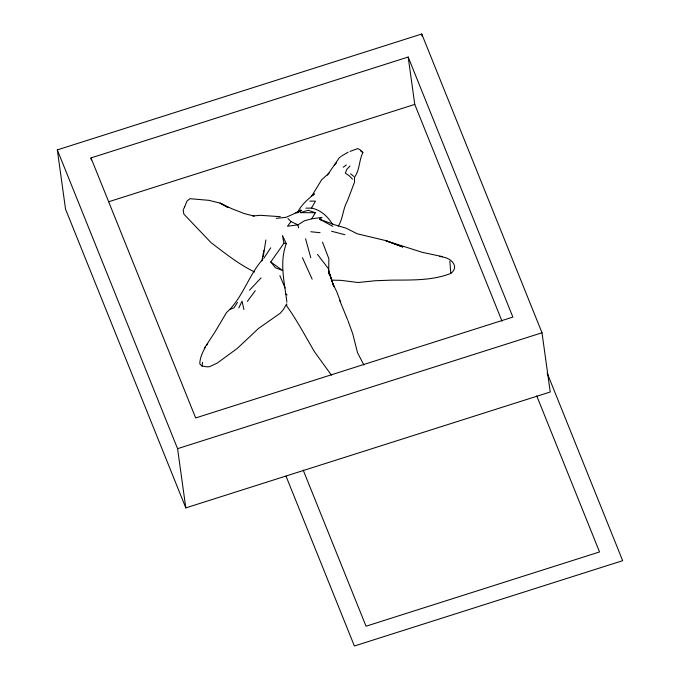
<?xml version="1.0" encoding="UTF-8"?>
<svg xmlns="http://www.w3.org/2000/svg" width="680" height="680" viewBox="0 0 680 680"><rect width="100%" height="100%" fill="white"/><g stroke="black" fill="none" stroke-linecap="round" stroke-linejoin="round"><path stroke-width="1.02" d="M263.271 256.496L265.872 239.972M331.449 375.199L314.721 352.121C305.515 336.575 297.271 320.697 286.739 305.983L286.671 303.892L283.56 309.315L280.253 313.216L258.655 328.346L237.346 348.364L217.345 362.993L209.499 366.707L206.983 366.843L202.011 366.078L202.572 362.296M261.894 260.975L263.806 250.572M184.722 206.737L186.906 201.229L189.898 198.688L208.845 200.328L220.04 203.107L231.888 208.751L244.29 213.579L254.218 216.112M270.767 261.962L282.693 270.572L275.442 267.75L270.767 261.962L283.934 243.261L282.464 235.543L286.305 243.644C279.106 262.701 284.682 282.803 286.866 302.2M338.317 226.134C343.137 218.374 342.848 208.887 347.335 201.05L354.493 182.24L354.526 177.284C359.856 169.957 358.947 160.369 362.882 152.575L360.493 150.05L357.774 148.571L350.004 151.428M238.85 307.87L242.046 301.163L243.916 309.545M184.594 206.958L183.192 210.052L183.838 214.089L211.114 242.709C225.046 253.224 238.799 264.358 254.6 271.957M311.474 196.46L321.7 179.698L329.094 173.069M305.847 208.148L311.491 208.114L315.444 201.11L309.842 201.127M263.764 258.375L270.759 247.792M298.562 227.859L297.942 224.85L291.023 221.595L287.487 226.236L297.942 224.85L304.487 220.745L311.754 218.815L315.308 212.713L308.269 210.29L300.093 212.67L315.308 212.713M297.449 212.619C301.231 204.909 307.87 199.18 314.415 193.843L313.055 195.228M237.473 302.396L234.013 307.819L229.806 309.392L226.584 312.477L214.6 332.622L204.561 347.863M205.581 346.876C202.631 352.002 199.852 357.841 199.793 363.894L202.011 366.078M262.854 259.216C249.364 274.346 243.678 294.729 229.806 309.392M327.42 175.143L339.252 157.794L340.969 156.485M206.66 345.296L207.748 343.731M247.393 301.385L255.263 290.692M331.695 280.143L340.926 280.347L358.046 282.514L375.64 280.704L392.113 280.126C411.663 279.981 432.319 280.721 450.798 273.42C460.012 266.569 450.611 257.618 442.238 257.006M349.979 165.988L346.851 169.32L345.321 173.128L349.171 175.729L352.503 179.163M249.5 290.224L261.077 277.874M334.381 165.087L336.608 162.792M297.721 212.789L300.875 209.993L295.876 212.908L301.572 210.358L286.118 217.294L276.352 218.374M343.213 167.263L346.307 164.968M341.7 155.958L348.16 152.192M57.324 149.897L421.753 34L542.011 332.775L550.231 391.995L185.802 507.892L65.535 209.117L57.324 149.897L177.582 448.673L185.802 507.892M91.001 157.913L408.187 57.035L512.865 317.084L195.67 417.953L91.001 157.913L91.281 159.97M108.681 201.756L414.766 104.414L408.187 57.035M177.582 448.673L542.011 332.775M311.754 218.815L322.005 217.387L319.49 219.13L321.317 220.175M252.824 215.959L260.38 215.314L280.262 216.665M320.05 232.688L310.76 231.736M283.934 243.261L286.305 243.644M439.646 256.394L441.609 256.776M442.204 256.572L422.246 252.323L385.789 240.703L402.875 247.027L385.764 240.601L357.255 233.784L346.29 228.25L334.135 224.638L319.49 219.13L332.868 226.338M331.576 231.243L344.879 234.727M311.491 208.114C320.51 209.814 327.769 216.333 332.316 224.06M360.596 150.918L362.882 152.575M285.949 294.006L287.104 294.916M350.6 173.782L353.745 176.4M287.988 218.611L291.023 221.595M317.475 254.388L328.686 269.008L328.805 274.014M339.796 300.679L347.531 319.608M363.911 364.99L357.493 352.69L352.809 333.965L347.913 320.518M285.099 287.997L279.871 275.68M322.499 242.148L328.882 258.765L328.67 271.091L332.953 283.883L336.796 291.822L340.629 302.022M312.154 279.174L302.43 257.669M547.188 373.125L622.676 560.677L354.382 646L286.008 476.119M536.715 395.845L599.548 551.947L366.036 626.212L303.203 470.11M414.766 104.414L501.993 321.122M332.953 283.883L333.905 286.705L328.67 271.091L333.88 286.594M305.567 238.791L310.811 257.813M421.753 34L422.042 36.074M450.798 273.42L449.846 261.137M222.411 204.382L220.04 203.107L228.098 207.553L222.411 204.382"/></g></svg>
